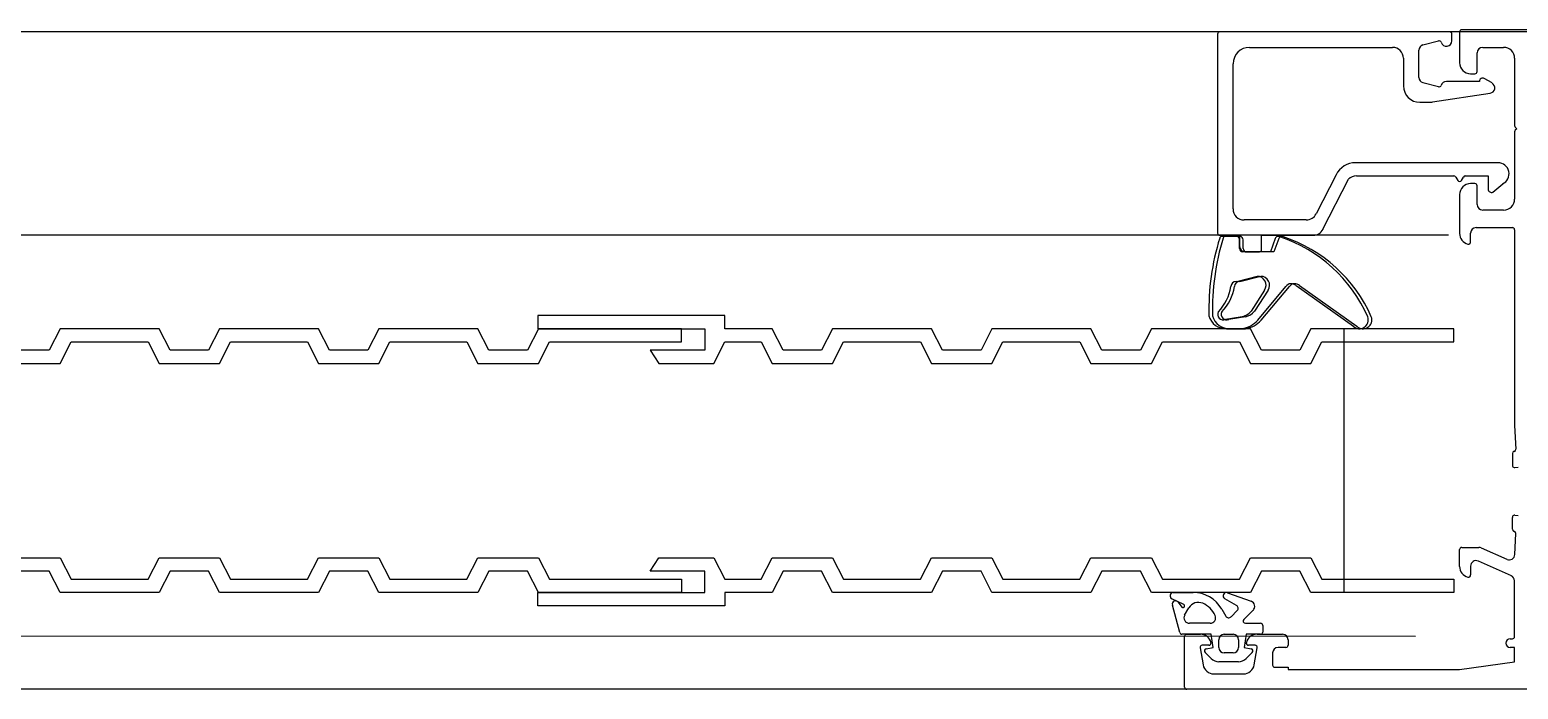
# Model space of a CAD drawing. Header units: inches. Extents: x -12530 to 36157, y 78659 to 110077.
# Drawn here: x 8351.8 to 8487.1, y 87925.6 to 87985.6 of the extents above; entities that cross this region are included whole.
import ezdxf

# ---------------------------------------------------------------- set-up
doc = ezdxf.new("R2010")
doc.units = ezdxf.units.IN
doc.header["$MEASUREMENT"] = 0
doc.layers.add('freecads.com', color=7, linetype='Continuous')

msp = doc.modelspace()

# ---------------------------------------------------------------- linework, layer by layer
at = {"layer": 'freecads.com'}
for p, q in [((8525.8, 87985.43), (7509.26, 87985.43)), ((8459.8, 87985.23), (8459.8, 87967.13)), ((8480.9, 87985.43), (8460, 87985.43)), ((8478.47, 87984.25), (8479.88, 87984.62)), ((8481.1, 87984.63), (8481.1, 87985.23)), ((8481.8, 87985.43), (8481.8, 87982.63)), ((8531.6, 87985.63), (8482, 87985.63)), ((8462.7, 87984.03), (8475.7, 87984.03)), ((8476.7, 87983.03), (8476.7, 87980.53)), ((8478.1, 87981.3), (8478.1, 87983.76)), ((8483.4, 87981.83), (8483.4, 87983.53)), ((8483.9, 87984.03), (8485.8, 87984.03)), ((8486.8, 87983.03), (8486.8, 87976.91)), ((8461.2, 87969.33), (8461.2, 87982.53)), ((8482.8, 87981.63), (8483.2, 87981.63)), ((8479.88, 87980.44), (8478.47, 87980.81)), ((8483.6, 87980.93), (8480.6, 87980.93)), ((8484.75, 87980.79), (8484.05, 87981.19)), ((8478.2, 87979.03), (8479.01, 87979.03)), ((8479.35, 87979.06), (8484.59, 87979.86)), ((8486.8, 87976.35), (8486.8, 87970.23)), ((8486.86, 87976.77), (8487, 87976.63)), ((8487, 87976.63), (8486.86, 87976.49)), ((8485.29, 87973.53), (8472.35, 87973.53)), ((8470.57, 87972.44), (8468.75, 87968.88)), ((8472.42, 87972.33), (8481.28, 87972.33)), ((8481.46, 87972.23), (8481.63, 87971.93)), ((8481.98, 87971.93), (8482.15, 87972.23)), ((8482.32, 87972.33), (8484.4, 87972.33)), ((8484.4, 87972.33), (8484.4, 87971.13)), ((8469.38, 87967.48), (8471.71, 87972.04)), ((8483.2, 87971.63), (8482.8, 87971.63)), ((8483.4, 87969.73), (8483.4, 87971.43)), ((8484.83, 87970.86), (8485.72, 87971.6)), ((8481.8, 87970.63), (8481.8, 87967.1)), ((8467.86, 87968.33), (8462.2, 87968.33)), ((8485.8, 87969.23), (8483.9, 87969.23)), ((8480.8, 87966.93), (7509.26, 87966.93)), ((8460, 87966.93), (8461.8, 87966.93)), ((8461.5, 87966.83), (8460.18, 87966.83)), ((8461.82, 87966.83), (8460.5, 87966.83)), ((8461.8, 87966.93), (8461.8, 87965.93)), ((8463.8, 87965.63), (8463.8, 87966.93)), ((8463.8, 87966.93), (8468.49, 87966.93)), ((8482.8, 87966.33), (8482.8, 87967.13)), ((8483.3, 87967.63), (8486.6, 87967.63)), ((8486.8, 87967.43), (8486.8, 87949.63)), ((8461.8, 87965.73), (8461.8, 87966.53)), ((8464.6, 87965.43), (8462.1, 87965.43)), ((8462.12, 87965.73), (8462.12, 87966.53)), ((8462.3, 87965.43), (8463.6, 87965.43)), ((8464.92, 87965.43), (8462.42, 87965.43)), ((8465.04, 87966.63), (8464.6, 87965.43)), ((8465.36, 87966.63), (8464.92, 87965.43)), ((8461.5, 87962.73), (8463.4, 87963.2)), ((8461.82, 87962.73), (8463.72, 87963.2)), ((8464.07, 87961.94), (8462.84, 87960.02)), ((8464.38, 87961.94), (8463.16, 87960.02)), ((8463.45, 87959.21), (8466.01, 87962.27)), ((8463.77, 87959.21), (8466.33, 87962.27)), ((8466.93, 87962.35), (8472.14, 87958.66)), ((8467.25, 87962.35), (8472.46, 87958.66)), ((8414.98, 87959.63), (8397.98, 87959.63)), ((8397.98, 87959.63), (8397.98, 87958.43)), ((8414.98, 87958.43), (8414.98, 87959.63)), ((8462.03, 87959.51), (8460.51, 87959.28)), ((8462.34, 87959.51), (8460.83, 87959.28)), ((8354.53, 87958.43), (8353.53, 87956.48)), ((8363.53, 87958.43), (8354.53, 87958.43)), ((8354.53, 87955.28), (8355.53, 87957.23)), ((8355.53, 87957.23), (8362.53, 87957.23)), ((8362.53, 87957.23), (8363.53, 87955.28)), ((8364.53, 87956.48), (8363.53, 87958.43)), ((8369.03, 87958.43), (8368.03, 87956.48)), ((8378.03, 87958.43), (8369.03, 87958.43)), ((8369.03, 87955.28), (8370.03, 87957.23)), ((8370.03, 87957.23), (8377.03, 87957.23)), ((8377.03, 87957.23), (8378.03, 87955.28)), ((8379.03, 87956.48), (8378.03, 87958.43)), ((8383.53, 87958.43), (8382.53, 87956.48)), ((8392.53, 87958.43), (8383.53, 87958.43)), ((8383.53, 87955.28), (8384.53, 87957.23)), ((8384.53, 87957.23), (8391.53, 87957.23)), ((8391.53, 87957.23), (8392.53, 87955.28)), ((8393.53, 87956.48), (8392.53, 87958.43)), ((8398.03, 87958.43), (8397.03, 87956.48)), ((8397.98, 87958.43), (8413.18, 87958.43)), ((8411.03, 87958.43), (8398.03, 87958.43)), ((8398.03, 87955.28), (8399.03, 87957.23)), ((8399.03, 87957.23), (8411.03, 87957.23)), ((8411.03, 87957.23), (8411.03, 87958.43)), ((8413.18, 87958.43), (8413.18, 87956.48)), ((8413.98, 87955.28), (8414.98, 87957.23)), ((8419.28, 87958.43), (8414.98, 87958.43)), ((8414.98, 87957.23), (8418.28, 87957.23)), ((8418.28, 87957.23), (8419.28, 87955.28)), ((8420.28, 87956.48), (8419.28, 87958.43)), ((8424.78, 87958.43), (8423.78, 87956.48)), ((8433.78, 87958.43), (8424.78, 87958.43)), ((8424.78, 87955.28), (8425.78, 87957.23)), ((8425.78, 87957.23), (8432.78, 87957.23)), ((8432.78, 87957.23), (8433.78, 87955.28)), ((8434.78, 87956.48), (8433.78, 87958.43)), ((8439.28, 87958.43), (8438.28, 87956.48)), ((8448.28, 87958.43), (8439.28, 87958.43)), ((8439.28, 87955.28), (8440.28, 87957.23)), ((8440.28, 87957.23), (8447.28, 87957.23)), ((8447.28, 87957.23), (8448.28, 87955.28)), ((8449.28, 87956.48), (8448.28, 87958.43)), ((8453.78, 87958.43), (8452.78, 87956.48)), ((8462.78, 87958.43), (8453.78, 87958.43)), ((8453.78, 87955.28), (8454.78, 87957.23)), ((8454.78, 87957.23), (8461.78, 87957.23)), ((8460.61, 87958.43), (8462.02, 87958.43)), ((8460.93, 87958.43), (8462.33, 87958.43)), ((8461.78, 87957.23), (8462.78, 87955.28)), ((8463.78, 87956.48), (8462.78, 87958.43)), ((8468.28, 87958.43), (8467.28, 87956.48)), ((8481.28, 87958.43), (8468.28, 87958.43)), ((8468.28, 87955.28), (8469.28, 87957.23)), ((8469.28, 87957.23), (8481.28, 87957.23)), ((8471.28, 87958.43), (8471.28, 87934.43)), ((8481.28, 87957.23), (8481.28, 87958.43)), ((8353.53, 87956.48), (8350.03, 87956.48)), ((8368.03, 87956.48), (8364.53, 87956.48)), ((8382.53, 87956.48), (8379.03, 87956.48)), ((8397.03, 87956.48), (8393.53, 87956.48)), ((8413.18, 87956.48), (8408.18, 87956.48)), ((8408.18, 87956.48), (8408.98, 87955.28)), ((8423.78, 87956.48), (8420.28, 87956.48)), ((8438.28, 87956.48), (8434.78, 87956.48)), ((8452.78, 87956.48), (8449.28, 87956.48)), ((8467.28, 87956.48), (8463.78, 87956.48)), ((8349.03, 87955.28), (8354.53, 87955.28)), ((8363.53, 87955.28), (8369.03, 87955.28)), ((8378.03, 87955.28), (8383.53, 87955.28)), ((8392.53, 87955.28), (8398.03, 87955.28)), ((8408.98, 87955.28), (8413.98, 87955.28)), ((8419.28, 87955.28), (8424.78, 87955.28)), ((8433.78, 87955.28), (8439.28, 87955.28)), ((8448.28, 87955.28), (8453.78, 87955.28)), ((8462.78, 87955.28), (8468.28, 87955.28)), ((8486.8, 87949.63), (8486.91, 87947.46)), ((8486.61, 87947.08), (8486.61, 87945.99)), ((8486.78, 87947.28), (8486.74, 87947.26)), ((8486.82, 87945.79), (8487.13, 87945.82)), ((8486.61, 87940.18), (8486.61, 87941.27)), ((8486.82, 87941.47), (8487.13, 87941.44)), ((8486.78, 87939.98), (8486.74, 87940)), ((8486.82, 87937.88), (8486.91, 87939.79)), ((8481.8, 87936.8), (8481.8, 87938.33)), ((8482, 87938.53), (8483.56, 87938.53)), ((8483.76, 87938.49), (8486.11, 87937.45)), ((8349.03, 87937.58), (8354.53, 87937.58)), ((8354.53, 87937.58), (8355.53, 87935.63)), ((8362.53, 87935.63), (8363.53, 87937.58)), ((8363.53, 87937.58), (8369.03, 87937.58)), ((8369.03, 87937.58), (8370.03, 87935.63)), ((8377.03, 87935.63), (8378.03, 87937.58)), ((8378.03, 87937.58), (8383.53, 87937.58)), ((8383.53, 87937.58), (8384.53, 87935.63)), ((8391.53, 87935.63), (8392.53, 87937.58)), ((8392.53, 87937.58), (8398.03, 87937.58)), ((8398.03, 87937.58), (8399.03, 87935.63)), ((8408.18, 87936.38), (8408.98, 87937.58)), ((8408.98, 87937.58), (8413.98, 87937.58)), ((8413.98, 87937.58), (8414.98, 87935.63)), ((8418.28, 87935.63), (8419.28, 87937.58)), ((8419.28, 87937.58), (8424.78, 87937.58)), ((8424.78, 87937.58), (8425.78, 87935.63)), ((8432.78, 87935.63), (8433.78, 87937.58)), ((8433.78, 87937.58), (8439.28, 87937.58)), ((8439.28, 87937.58), (8440.28, 87935.63)), ((8447.28, 87935.63), (8448.28, 87937.58)), ((8448.28, 87937.58), (8453.78, 87937.58)), ((8453.78, 87937.58), (8454.78, 87935.63)), ((8461.78, 87935.63), (8462.78, 87937.58)), ((8462.78, 87937.58), (8468.28, 87937.58)), ((8468.28, 87937.58), (8469.28, 87935.63)), ((8486.51, 87935.96), (8483.51, 87937.29)), ((8353.53, 87936.38), (8350.03, 87936.38)), ((8354.53, 87934.43), (8353.53, 87936.38)), ((8355.53, 87935.63), (8362.53, 87935.63)), ((8364.53, 87936.38), (8363.53, 87934.43)), ((8368.03, 87936.38), (8364.53, 87936.38)), ((8369.03, 87934.43), (8368.03, 87936.38)), ((8370.03, 87935.63), (8377.03, 87935.63)), ((8379.03, 87936.38), (8378.03, 87934.43)), ((8382.53, 87936.38), (8379.03, 87936.38)), ((8383.53, 87934.43), (8382.53, 87936.38)), ((8384.53, 87935.63), (8391.53, 87935.63)), ((8393.53, 87936.38), (8392.53, 87934.43)), ((8397.03, 87936.38), (8393.53, 87936.38)), ((8398.03, 87934.43), (8397.03, 87936.38)), ((8399.03, 87935.63), (8411.03, 87935.63)), ((8413.18, 87936.38), (8408.18, 87936.38)), ((8411.03, 87935.63), (8411.03, 87934.43)), ((8413.18, 87934.43), (8413.18, 87936.38)), ((8414.98, 87935.63), (8418.28, 87935.63)), ((8420.28, 87936.38), (8419.28, 87934.43)), ((8423.78, 87936.38), (8420.28, 87936.38)), ((8424.78, 87934.43), (8423.78, 87936.38)), ((8425.78, 87935.63), (8432.78, 87935.63)), ((8434.78, 87936.38), (8433.78, 87934.43)), ((8438.28, 87936.38), (8434.78, 87936.38)), ((8439.28, 87934.43), (8438.28, 87936.38)), ((8440.28, 87935.63), (8447.28, 87935.63)), ((8449.28, 87936.38), (8448.28, 87934.43)), ((8452.78, 87936.38), (8449.28, 87936.38)), ((8453.78, 87934.43), (8452.78, 87936.38)), ((8454.78, 87935.63), (8461.78, 87935.63)), ((8463.78, 87936.38), (8462.78, 87934.43)), ((8467.28, 87936.38), (8463.78, 87936.38)), ((8468.28, 87934.43), (8467.28, 87936.38)), ((8469.28, 87935.63), (8481.28, 87935.63)), ((8481.28, 87935.63), (8481.28, 87934.43)), ((8482.8, 87936.83), (8482.8, 87936.03)), ((8363.53, 87934.43), (8354.53, 87934.43)), ((8378.03, 87934.43), (8369.03, 87934.43)), ((8392.53, 87934.43), (8383.53, 87934.43)), ((8397.98, 87933.23), (8397.98, 87934.43)), ((8397.98, 87934.43), (8413.18, 87934.43)), ((8411.03, 87934.43), (8398.03, 87934.43)), ((8419.28, 87934.43), (8414.98, 87934.43)), ((8414.98, 87934.43), (8414.98, 87933.23)), ((8433.78, 87934.43), (8424.78, 87934.43)), ((8448.28, 87934.43), (8439.28, 87934.43)), ((8462.78, 87934.43), (8453.78, 87934.43)), ((8455.77, 87934.43), (8457.57, 87934.43)), ((8460.71, 87934.41), (8462.84, 87933.63)), ((8481.28, 87934.43), (8468.28, 87934.43)), ((8486.8, 87930.43), (8486.8, 87935.5)), ((8414.98, 87933.23), (8397.98, 87933.23)), ((8456.72, 87933.34), (8455.64, 87933.86)), ((8456.36, 87930.78), (8455.68, 87933.29)), ((8456.22, 87933.54), (8456.53, 87933.11)), ((8456.8, 87932.38), (8457.18, 87933.03)), ((8460.17, 87932.93), (8460.54, 87932.28)), ((8461.52, 87933.25), (8460.45, 87933.87)), ((8459.12, 87931.63), (8457.24, 87931.63)), ((8461.02, 87932.22), (8461.58, 87932.78)), ((8463.02, 87932.81), (8462.18, 87931.97)), ((8462.32, 87931.63), (8463.7, 87931.63)), ((8477.8, 87930.44), (7512.26, 87930.63)), ((8459.2, 87930.63), (8456.55, 87930.63)), ((8456.8, 87925.83), (8456.8, 87930.43)), ((8457, 87930.63), (8458.23, 87930.63)), ((8459.4, 87929.43), (8459.2, 87930.63)), ((8460.4, 87930.63), (8461.2, 87930.63)), ((8462.4, 87930.63), (8462.21, 87929.43)), ((8463.7, 87930.63), (8462.4, 87930.63)), ((8463.38, 87930.63), (8465.7, 87930.63)), ((8463.9, 87931.43), (8463.9, 87930.83)), ((8486.4, 87930.23), (8486.6, 87930.23)), ((8458.21, 87929.4), (8458.48, 87927.86)), ((8459, 87929.63), (8458.4, 87929.63)), ((8459.21, 87928.42), (8458.66, 87928.97)), ((8458.75, 87929.31), (8459.4, 87929.43)), ((8459.9, 87929.43), (8459.9, 87930.13)), ((8461.2, 87928.93), (8460.4, 87928.93)), ((8461.7, 87930.13), (8461.7, 87929.43)), ((8462.21, 87929.43), (8462.86, 87929.31)), ((8462.95, 87928.97), (8462.39, 87928.42)), ((8463.2, 87929.63), (8462.6, 87929.63)), ((8463.13, 87927.86), (8463.4, 87929.4)), ((8464.8, 87928.93), (8464.8, 87927.83)), ((8466, 87929.43), (8465.3, 87929.43)), ((8466.2, 87930.13), (8466.2, 87929.63)), ((8486.8, 87929.43), (8486.4, 87929.43)), ((8486.8, 87928.13), (8486.8, 87929.43)), ((8461.69, 87928.13), (8459.92, 87928.13)), ((8465, 87927.63), (8466.2, 87927.63)), ((8466.2, 87927.63), (8466.2, 87927.43)), ((8481.8, 87927.43), (8486.8, 87928.13)), ((8459.46, 87927.03), (8462.14, 87927.03)), ((8466.2, 87927.43), (8481.8, 87927.43)), ((8523, 87925.63), (7512.26, 87925.63)), ((8556.6, 87925.63), (8457, 87925.63))]:
    msp.add_line(p, q, dxfattribs=at)
for centre, radius, start, end in [((8460, 87985.23), 0.2, 90, 180), ((8479.93, 87984.43), 0.2, 16.5986, 105), ((8480.6, 87984.63), 0.5, 196.5986, 0), ((8480.9, 87985.23), 0.2, 0, 90), ((8482, 87985.43), 0.2, 90, 180), ((8462.7, 87982.53), 1.5, 90, 180), ((8475.7, 87983.03), 1, 0, 90), ((8478.6, 87983.76), 0.5, 105, 180), ((8483.9, 87983.53), 0.5, 90, 180), ((8485.8, 87983.03), 1, 0, 90), ((8482.8, 87982.63), 1, 180, 270), ((8483.2, 87981.83), 0.2, 270, 0), ((8478.2, 87980.53), 1.5, 180, 270), ((8478.6, 87981.3), 0.5, 180, 255), ((8479.93, 87980.63), 0.2, 255, 343.3985), ((8480.6, 87980.43), 0.5, 90, 163.3985), ((8483.9, 87980.93), 0.3, 60, 180), ((8484.5, 87980.35), 0.5, 280, 60), ((8479.01, 87981.03), 2, 270, 280), ((8487, 87976.91), 0.2, 180, 225), ((8487, 87976.35), 0.2, 135, 180), ((8472.35, 87971.53), 2, 90, 152.9563), ((8485.29, 87972.52), 1.01, 295, 90), ((8472.42, 87971.33), 1, 90, 135), ((8481.28, 87972.13), 0.2, 30, 90), ((8482.32, 87972.13), 0.2, 90, 150), ((8481.8, 87972.03), 0.2, 210, 330), ((8482.8, 87970.63), 1, 90, 180), ((8483.2, 87971.43), 0.2, 360, 90), ((8484.7, 87971.13), 0.3, 180, 295), ((8483.9, 87969.73), 0.5, 180, 270), ((8485.8, 87970.23), 1, 270, 0), ((8462.2, 87969.33), 1, 180, 270), ((8467.86, 87969.33), 1, 270, 332.9563), ((8460, 87967.13), 0.2, 180, 270), ((8460.18, 87966.63), 0.2, 90, 165.7025), ((8460.5, 87966.63), 0.2, 90, 165.7025), ((8461.5, 87966.53), 0.3, 0, 90), ((8461.82, 87966.53), 0.3, 0, 90), ((8465.32, 87966.53), 0.3, 64.1035, 159.9995), ((8465.64, 87966.53), 0.3, 64.1035, 159.9995), ((8461.22, 87954.12), 13.37, 23.773, 71.5372), ((8461.54, 87954.12), 13.37, 23.773, 71.5372), ((8468.49, 87967.93), 1, 270, 332.9563), ((8482.8, 87967.1), 1, 180, 255.5225), ((8483.3, 87967.13), 0.5, 90, 180), ((8486.6, 87967.43), 0.2, 360, 90), ((8480.96, 87960.16), 21.96, 162.7222, 181.4394), ((8481.28, 87960.16), 21.96, 162.7222, 181.4394), ((8462.3, 87965.93), 0.5, 180, 270), ((8462.1, 87965.73), 0.3, 180, 270), ((8462.42, 87965.73), 0.3, 180, 270), ((8463.6, 87965.63), 0.2, 270, 0), ((8482.6, 87966.33), 0.2, 255.5224, 360), ((8461.5, 87962.23), 0.5, 90, 174.7712), ((8461.82, 87962.23), 0.5, 90, 174.7712), ((8463.4, 87962.39), 0.806, 326, 90), ((8463.72, 87962.39), 0.806, 326, 90), ((8456.8, 87962.92), 4.26, 316.0482, 351.2952), ((8457.12, 87962.92), 4.26, 316.0482, 351.2952), ((8466.5, 87961.93), 0.6, 45.1107, 145), ((8466.82, 87961.93), 0.6, 45.1107, 145), ((8460.3, 87959.73), 0.5, 151.8303, 295), ((8460.62, 87959.73), 0.5, 151.8303, 295), ((8461.59, 87961.08), 1.63, 285.3577, 319.6849), ((8461.91, 87961.08), 1.63, 285.3577, 319.6849), ((8460.53, 87960), 1.57, 194.5699, 273.1998), ((8460.85, 87960), 1.57, 194.5699, 273.1998), ((8461.63, 87960.86), 2.46, 279.1301, 317.8383), ((8461.94, 87960.86), 2.46, 279.1301, 317.8383), ((8472.7, 87959.23), 0.8, 225.1107, 20.5013), ((8473.02, 87959.23), 0.8, 225.1107, 20.5013), ((8486.81, 87947.08), 0.2, 110, 180), ((8486.71, 87947.46), 0.2, 290, 0), ((8486.81, 87945.99), 0.2, 180, 200), ((8486.81, 87945.99), 0.2, 200, 275), ((8486.81, 87941.27), 0.2, 160, 180), ((8486.81, 87941.27), 0.2, 85, 160), ((8486.81, 87940.18), 0.2, 180, 250), ((8486.71, 87939.79), 0.2, 0, 70), ((8482, 87938.33), 0.2, 90, 180), ((8483.56, 87938.03), 0.5, 66.1595, 90), ((8483.3, 87936.83), 0.5, 66.1595, 180), ((8486.32, 87937.9), 0.5, 246.1595, 357.2601), ((8482.8, 87936.8), 1, 180, 255.5225), ((8482.6, 87936.03), 0.2, 255.5224, 360), ((8486.3, 87935.5), 0.5, 0, 66.1595), ((8455.77, 87934.13), 0.3, 90, 244.2521), ((8457.57, 87931.43), 3, 30, 90), ((8460.6, 87934.13), 0.3, 70, 240), ((8455.97, 87933.36), 0.3, 36.5264, 195), ((8456.65, 87933.2), 0.15, 216.5264, 64.2521), ((8458.05, 87932.53), 1, 66.7019, 150), ((8457.57, 87931.43), 2.2, 24.3157, 66.7019), ((8461.37, 87933), 0.3, 315, 60), ((8462.67, 87933.16), 0.5, 315, 70), ((8457.24, 87932.13), 0.5, 150, 270), ((8459.12, 87932.13), 0.5, 270, 24.3157), ((8460.8, 87932.43), 0.3, 210, 315), ((8462.32, 87931.83), 0.2, 135, 270), ((8463.7, 87931.43), 0.2, 360, 90), ((8456.55, 87930.83), 0.2, 195, 270), ((8457, 87930.43), 0.2, 90, 180), ((8458.23, 87929.63), 1, 14.4775, 90), ((8460.4, 87930.13), 0.5, 90, 180), ((8461.2, 87930.13), 0.5, 0, 90), ((8463.38, 87929.63), 1, 90, 165.5225), ((8463.7, 87930.83), 0.2, 270, 0), ((8465.7, 87930.13), 0.5, 0, 90), ((8486.4, 87929.83), 0.4, 90, 180), ((8486.6, 87930.43), 0.2, 270, 0), ((8458.4, 87929.43), 0.2, 90, 190), ((8458.8, 87929.12), 0.2, 105, 225), ((8459, 87929.83), 0.2, 270, 14.4776), ((8460.4, 87929.43), 0.5, 180, 270), ((8461.2, 87929.43), 0.5, 270, 0), ((8462.6, 87929.83), 0.2, 165.5225, 270), ((8462.8, 87929.12), 0.2, 315, 75), ((8463.2, 87929.43), 0.2, 350, 90), ((8465.3, 87928.93), 0.5, 90, 180), ((8466, 87929.63), 0.2, 270, 0), ((8486.4, 87929.83), 0.4, 180, 270), ((8459.46, 87928.03), 1, 190, 270), ((8459.92, 87929.13), 1, 225, 270), ((8461.69, 87929.13), 1, 270, 315), ((8462.14, 87928.03), 1, 270, 350), ((8465, 87927.83), 0.2, 180, 270), ((8457, 87925.83), 0.2, 180, 270)]:
    msp.add_arc(centre, radius, start, end, dxfattribs=at)

doc.saveas('drawing.dxf')
